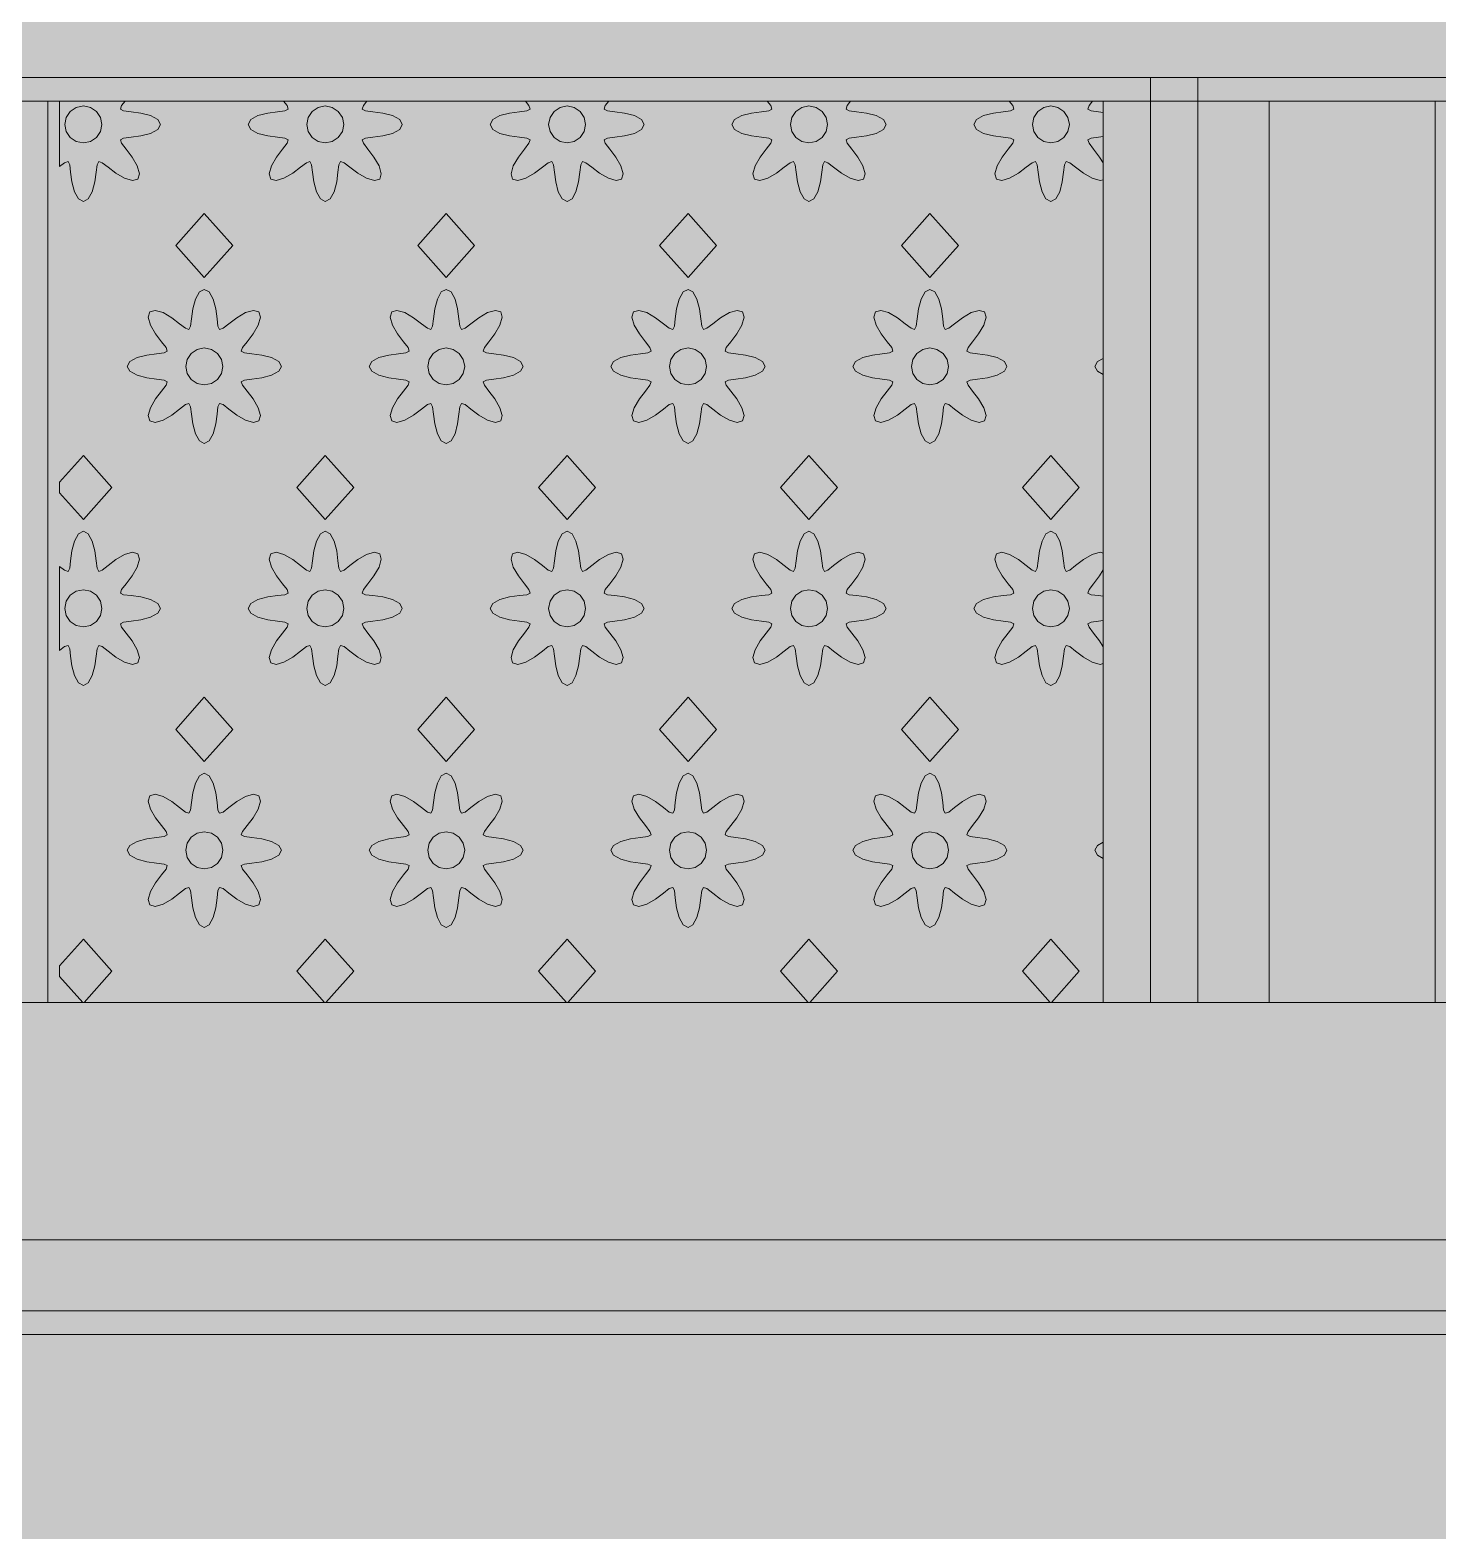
# Model space of a CAD drawing. Header units: millimetres. Extents: x -2000 to 16000, y -1200 to 12411.
# Drawn here: x 12088 to 12994, y 3492 to 4458 of the extents above; entities that cross this region are included whole.
import ezdxf

# ---------------------------------------------------------------- set-up
doc = ezdxf.new("R2010")
doc.units = ezdxf.units.MM
for name, color, linetype, lineweight, true_color in [('00_WHITE_BACKGROUND', 7, 'Continuous', 18, 0xffffff), ('02_CORNICES', 7, 'Continuous', 18, 0x000000), ('03_FRAMES_DOORS', 7, 'Continuous', 18, 0x000000), ('06_ORNAMENT', 7, 'Continuous', 18, 0x000000), ('07_RAILINGS', 7, 'Continuous', 18, 0x000000)]:
    doc.layers.add(name, color=color, linetype=linetype, lineweight=lineweight, true_color=true_color)

msp = doc.modelspace()

# ---------------------------------------------------------------- linework, layer by layer
at = {"layer": '00_WHITE_BACKGROUND', "lineweight": 18, "true_color": 0xffffff}
msp.add_solid([(-2000, -1200), (16000, -1200), (-2000, 12410.687), (16000, 12410.687)], dxfattribs=at)
at = {"layer": '02_CORNICES', "color": 7, "lineweight": 18, "true_color": 0x000000}
for points in [[(13404.5802, 3679.3893), (13068.7023, 3679.3893), (11053.4351, 3679.3893), (10717.5573, 3679.3893)], [(10519.084, 3618.3206), (13938.9313, 3618.3206), (13938.9313, 3633.5878)]]:
    msp.add_lwpolyline(points, dxfattribs=at)
at = {"layer": '03_FRAMES_DOORS', "color": 7, "lineweight": 18, "true_color": 0x000000}
for points in [[(12099.2366, 4412.2137), (12076.3359, 4412.2137), (12076.3359, 3832.0611), (12099.2366, 3832.0611)], [(12616.1374, 4412.2137), (12562.4885, 4412.2137), (12460.4122, 4412.2137), (12406.7634, 4412.2137), (12304.687, 4412.2137), (12251.0382, 4412.2137), (12148.9618, 4412.2137), (12106.8702, 4412.2137), (12099.2366, 4412.2137)], [(12099.2366, 3832.0611), (12099.2366, 4412.2137)], [(12778.626, 3935.1908), (12778.626, 4050.2137), (12778.626, 4060.9771), (12778.626, 4077.9389), (12778.626, 4093.5725), (12778.626, 4110.5344), (12778.626, 4121.2824), (12778.626, 4236.3206), (12778.626, 4246.6412), (12778.626, 4361.6641), (12778.626, 4372.4275), (12778.626, 4389.3893), (12778.626, 4405.0229), (12778.626, 4412.2137)], [(12885.4962, 3832.0611), (12885.4962, 4412.2137)], [(12992.3664, 3832.0611), (12992.3664, 4412.2137)], [(12778.626, 3832.0611), (12778.626, 3924.8702)], [(12099.2366, 3832.0611), (12121.6947, 3832.0611), (12122.5802, 3832.0611), (12277.4198, 3832.0611)], [(12278.3053, 3832.0611), (12433.145, 3832.0611)], [(12434.0305, 3832.0611), (12588.8702, 3832.0611)]]:
    msp.add_lwpolyline(points, dxfattribs=at)
at = {"layer": '06_ORNAMENT', "color": 7, "lineweight": 18, "true_color": 0x000000}
for points in [[(12106.8702, 4412.2137), (12106.8702, 4370.1832), (12110.0153, 4372.626), (12112.2595, 4373.3588), (12113.3282, 4371.2672), (12113.9237, 4366.5344), (12114.7786, 4360.2137), (12116.4427, 4353.9084), (12118.9924, 4349.2824), (12122.1374, 4347.5878), (12125.2824, 4349.2824), (12127.8321, 4353.9084), (12129.4962, 4360.2137), (12130.3511, 4366.5344), (12130.9466, 4371.2672), (12132.0153, 4373.3588), (12134.2595, 4372.626), (12138.0153, 4369.6947), (12143.084, 4365.8473), (12148.7176, 4362.5649), (12153.8015, 4361.0992), (12157.2214, 4362.1221), (12158.2443, 4365.542), (12156.7786, 4370.626), (12153.4962, 4376.2595), (12149.6336, 4381.3282), (12146.7023, 4385.084), (12145.9695, 4387.3282), (12148.0763, 4388.3969), (12152.8092, 4388.9771), (12159.1298, 4389.8473), (12165.4351, 4391.5115), (12170.0611, 4394.0611), (12171.7557, 4397.2061), (12170.0611, 4400.3511), (12165.4351, 4402.9008), (12159.1298, 4404.5649), (12152.8092, 4405.4198), (12148.0763, 4406.0153), (12145.9695, 4407.084), (12146.7023, 4409.3282), (12148.9618, 4412.2137)], [(12251.0382, 4412.2137), (12253.2977, 4409.3282), (12254.0305, 4407.084), (12251.9237, 4406.0153), (12247.1908, 4405.4198), (12240.8702, 4404.5649), (12234.5649, 4402.9008), (12229.9389, 4400.3511), (12228.2443, 4397.2061), (12229.9389, 4394.0611), (12234.5649, 4391.5115), (12240.8702, 4389.8473), (12247.1908, 4388.9771), (12251.9237, 4388.3969), (12254.0305, 4387.3282), (12253.2977, 4385.084), (12250.3664, 4381.3282), (12246.5038, 4376.2595), (12243.2214, 4370.626), (12241.7557, 4365.542), (12242.7786, 4362.1221), (12246.1985, 4361.0992), (12251.2824, 4362.5649), (12256.916, 4365.8473), (12261.9847, 4369.6947), (12265.7405, 4372.626), (12267.9847, 4373.3588), (12269.0534, 4371.2672), (12269.6489, 4366.5344), (12270.5038, 4360.2137), (12272.1679, 4353.9084), (12274.7176, 4349.2824), (12277.8626, 4347.5878), (12281.0076, 4349.2824), (12283.5573, 4353.9084), (12285.2214, 4360.2137), (12286.0763, 4366.5344), (12286.6718, 4371.2672), (12287.7405, 4373.3588), (12289.9847, 4372.626), (12293.7405, 4369.6947), (12298.8092, 4365.8473), (12304.4427, 4362.5649), (12309.5267, 4361.0992), (12312.9466, 4362.1221), (12313.9695, 4365.542), (12312.5038, 4370.626), (12309.2214, 4376.2595), (12305.3588, 4381.3282), (12302.4275, 4385.084), (12301.6947, 4387.3282), (12303.8015, 4388.3969), (12308.5344, 4388.9771), (12314.855, 4389.8473), (12321.1603, 4391.5115), (12325.7863, 4394.0611), (12327.4809, 4397.2061), (12325.7863, 4400.3511), (12321.1603, 4402.9008), (12314.855, 4404.5649), (12308.5344, 4405.4198), (12303.8015, 4406.0153), (12301.6947, 4407.084), (12302.4275, 4409.3282), (12304.687, 4412.2137)], [(12406.7634, 4412.2137), (12409.0229, 4409.3282), (12409.7557, 4407.084), (12407.6489, 4406.0153), (12402.916, 4405.4198), (12396.5954, 4404.5649), (12390.2901, 4402.9008), (12385.6641, 4400.3511), (12383.9695, 4397.2061), (12385.6641, 4394.0611), (12390.2901, 4391.5115), (12396.5954, 4389.8473), (12402.916, 4388.9771), (12407.6489, 4388.3969), (12409.7557, 4387.3282), (12409.0229, 4385.084), (12406.0916, 4381.3282), (12402.229, 4376.2595), (12398.9466, 4370.626), (12397.4809, 4365.542), (12398.5038, 4362.1221), (12401.9237, 4361.0992), (12407.0076, 4362.5649), (12412.6412, 4365.8473), (12417.7099, 4369.6947), (12421.4656, 4372.626), (12423.7099, 4373.3588), (12424.7786, 4371.2672), (12425.374, 4366.5344), (12426.229, 4360.2137), (12427.8931, 4353.9084), (12430.4427, 4349.2824), (12433.5878, 4347.5878), (12436.7328, 4349.2824), (12439.2824, 4353.9084), (12440.9466, 4360.2137), (12441.8015, 4366.5344), (12442.3969, 4371.2672), (12443.4656, 4373.3588), (12445.7099, 4372.626), (12449.4656, 4369.6947), (12454.5344, 4365.8473), (12460.1679, 4362.5649), (12465.2519, 4361.0992), (12468.6718, 4362.1221), (12469.6947, 4365.542), (12468.229, 4370.626), (12464.9466, 4376.2595), (12461.084, 4381.3282), (12458.1527, 4385.084), (12457.4198, 4387.3282), (12459.5267, 4388.3969), (12464.2595, 4388.9771), (12470.5802, 4389.8473), (12476.8855, 4391.5115), (12481.5115, 4394.0611), (12483.2061, 4397.2061), (12481.5115, 4400.3511), (12476.8855, 4402.9008), (12470.5802, 4404.5649), (12464.2595, 4405.4198), (12459.5267, 4406.0153), (12457.4198, 4407.084), (12458.1527, 4409.3282), (12460.4122, 4412.2137)], [(12562.4885, 4412.2137), (12564.7481, 4409.3282), (12565.4809, 4407.084), (12563.374, 4406.0153), (12558.6412, 4405.4198), (12552.3206, 4404.5649), (12546.0153, 4402.9008), (12541.3893, 4400.3511), (12539.6947, 4397.2061), (12541.3893, 4394.0611), (12546.0153, 4391.5115), (12552.3206, 4389.8473), (12558.6412, 4388.9771), (12563.374, 4388.3969), (12565.4809, 4387.3282), (12564.7481, 4385.084), (12561.8168, 4381.3282), (12557.9542, 4376.2595), (12554.6718, 4370.626), (12553.2061, 4365.542), (12554.229, 4362.1221), (12557.6489, 4361.0992), (12562.7328, 4362.5649), (12568.3664, 4365.8473), (12573.4351, 4369.6947), (12577.1908, 4372.626), (12579.4351, 4373.3588), (12580.5038, 4371.2672), (12581.0992, 4366.5344), (12581.9542, 4360.2137), (12583.6183, 4353.9084), (12586.1679, 4349.2824), (12589.313, 4347.5878), (12592.458, 4349.2824), (12595.0076, 4353.9084), (12596.6718, 4360.2137), (12597.5267, 4366.5344), (12598.1221, 4371.2672), (12599.1908, 4373.3588), (12601.4351, 4372.626), (12605.1908, 4369.6947), (12610.2595, 4365.8473), (12615.8931, 4362.5649), (12620.9771, 4361.0992), (12624.3969, 4362.1221), (12625.4198, 4365.542), (12623.9542, 4370.626), (12620.6718, 4376.2595), (12616.8092, 4381.3282), (12613.8779, 4385.084), (12613.145, 4387.3282), (12615.2519, 4388.3969), (12619.9847, 4388.9771), (12626.3053, 4389.8473), (12632.6107, 4391.5115), (12637.2366, 4394.0611), (12638.9313, 4397.2061), (12637.2366, 4400.3511), (12632.6107, 4402.9008), (12626.3053, 4404.5649), (12619.9847, 4405.4198), (12615.2519, 4406.0153), (12613.145, 4407.084), (12613.8779, 4409.3282), (12616.1374, 4412.2137), (12718.2137, 4412.2137)], [(12718.2137, 4412.2137), (12720.4733, 4409.3282), (12721.2061, 4407.084), (12719.0992, 4406.0153), (12714.3664, 4405.4198), (12708.0458, 4404.5649), (12701.7405, 4402.9008), (12697.1145, 4400.3511), (12695.4198, 4397.2061), (12697.1145, 4394.0611), (12701.7405, 4391.5115), (12708.0458, 4389.8473), (12714.3664, 4388.9771), (12719.0992, 4388.3969), (12721.2061, 4387.3282), (12720.4733, 4385.084), (12717.542, 4381.3282), (12713.6794, 4376.2595), (12710.3969, 4370.626), (12708.9313, 4365.542), (12709.9542, 4362.1221), (12713.374, 4361.0992), (12718.458, 4362.5649), (12724.0916, 4365.8473), (12729.1603, 4369.6947), (12732.916, 4372.626), (12735.1603, 4373.3588), (12736.229, 4371.2672), (12736.8244, 4366.5344), (12737.6794, 4360.2137), (12739.3435, 4353.9084), (12741.8931, 4349.2824), (12745.0382, 4347.5878), (12748.1832, 4349.2824), (12750.7328, 4353.9084), (12752.3969, 4360.2137), (12753.2519, 4366.5344), (12753.8473, 4371.2672), (12754.916, 4373.3588), (12757.1603, 4372.626), (12760.916, 4369.6947), (12765.9847, 4365.8473), (12771.6183, 4362.5649), (12776.7023, 4361.0992), (12778.626, 4361.6641)], [(12771.8626, 4412.2137), (12718.2137, 4412.2137)], [(12778.626, 4405.0229), (12775.7099, 4405.4198), (12770.9771, 4406.0153), (12768.8702, 4407.084), (12769.6031, 4409.3282), (12771.8626, 4412.2137)], [(12992.3664, 3832.0611), (13007.6336, 3832.0611), (13007.6336, 4412.2137), (12992.3664, 4412.2137), (12885.4962, 4412.2137), (12839.6947, 4412.2137), (12809.1603, 4412.2137), (12778.626, 4412.2137), (12771.8626, 4412.2137)], [(12778.626, 4372.4275), (12776.3969, 4376.2595), (12772.5344, 4381.3282), (12769.6031, 4385.084), (12768.8702, 4387.3282), (12770.9771, 4388.3969), (12775.7099, 4388.9771), (12778.626, 4389.3893)], [(12778.626, 4246.6412), (12774.9771, 4244.626), (12773.2824, 4241.4809), (12774.9771, 4238.3359), (12778.626, 4236.3206)], [(12778.626, 4121.2824), (12776.7023, 4121.8626), (12771.6183, 4120.3969), (12765.9847, 4117.1145), (12760.916, 4113.2519), (12757.1603, 4110.3206), (12754.916, 4109.5878), (12753.8473, 4111.6947), (12753.2519, 4116.4275), (12752.3969, 4122.7328), (12750.7328, 4129.0382), (12748.1832, 4133.6794), (12745.0382, 4135.374), (12741.8931, 4133.6794), (12739.3435, 4129.0382), (12737.6794, 4122.7328), (12736.8244, 4116.4275), (12736.229, 4111.6947), (12735.1603, 4109.5878), (12732.916, 4110.3206), (12729.1603, 4113.2519), (12724.0916, 4117.1145), (12718.458, 4120.3969), (12713.374, 4121.8626), (12709.9542, 4120.8397), (12708.9313, 4117.4198), (12710.3969, 4112.3359), (12713.6794, 4106.7023), (12717.542, 4101.6336), (12720.4733, 4097.8779), (12721.2061, 4095.6336), (12719.0992, 4094.5649), (12714.3664, 4093.9695), (12708.0458, 4093.1145), (12701.7405, 4091.4504), (12697.1145, 4088.9008), (12695.4198, 4085.7557), (12697.1145, 4082.6107), (12701.7405, 4080.0611), (12708.0458, 4078.3969), (12714.3664, 4077.5267), (12719.0992, 4076.9466), (12721.2061, 4075.8779), (12720.4733, 4073.6336), (12717.542, 4069.8779), (12713.6794, 4064.8092), (12710.3969, 4059.1756), (12708.9313, 4054.0916), (12709.9542, 4050.6718), (12713.374, 4049.6489), (12718.458, 4051.1145), (12724.0916, 4054.3969), (12729.1603, 4058.2595), (12732.916, 4061.1756), (12735.1603, 4061.9084), (12736.229, 4059.8168), (12736.8244, 4055.084), (12737.6794, 4048.7634), (12739.3435, 4042.458), (12741.8931, 4037.8321), (12745.0382, 4036.1374), (12748.1832, 4037.8321), (12750.7328, 4042.458), (12752.3969, 4048.7634), (12753.2519, 4055.084), (12753.8473, 4059.8168), (12754.916, 4061.9084), (12757.1603, 4061.1756), (12760.916, 4058.2595), (12765.9847, 4054.3969), (12771.6183, 4051.1145), (12776.7023, 4049.6489), (12778.626, 4050.2137)], [(12778.626, 4093.5725), (12775.7099, 4093.9695), (12770.9771, 4094.5649), (12768.8702, 4095.6336), (12769.6031, 4097.8779), (12772.5344, 4101.6336), (12776.3969, 4106.7023), (12778.626, 4110.5344)], [(12778.626, 4060.9771), (12776.3969, 4064.8092), (12772.5344, 4069.8779), (12769.6031, 4073.6336), (12768.8702, 4075.8779), (12770.9771, 4076.9466), (12775.7099, 4077.5267), (12778.626, 4077.9389)], [(12122.5802, 3832.0611), (12140.458, 3852.1679), (12122.1374, 3872.7786), (12106.8702, 3855.6031), (12106.8702, 3848.7328), (12121.6947, 3832.0611)]]:
    msp.add_lwpolyline(points, dxfattribs=at)
for points in [[(12110.229, 4397.2061), (12111.1298, 4392.6412), (12113.7099, 4388.7786), (12117.5878, 4386.1985), (12122.1374, 4385.2977), (12126.687, 4386.1985), (12130.5649, 4388.7786), (12133.145, 4392.6412), (12134.0458, 4397.2061), (12133.145, 4401.7557), (12130.5649, 4405.6183), (12126.687, 4408.1985), (12122.1374, 4409.1145), (12117.5878, 4408.1985), (12113.7099, 4405.6183), (12111.1298, 4401.7557)], [(12265.9542, 4397.2061), (12266.855, 4392.6412), (12269.4351, 4388.7786), (12273.313, 4386.1985), (12277.8626, 4385.2977), (12282.4122, 4386.1985), (12286.2901, 4388.7786), (12288.8702, 4392.6412), (12289.771, 4397.2061), (12288.8702, 4401.7557), (12286.2901, 4405.6183), (12282.4122, 4408.1985), (12277.8626, 4409.1145), (12273.313, 4408.1985), (12269.4351, 4405.6183), (12266.855, 4401.7557)], [(12421.6794, 4397.2061), (12422.5802, 4392.6412), (12425.1603, 4388.7786), (12429.0382, 4386.1985), (12433.5878, 4385.2977), (12438.1374, 4386.1985), (12442.0153, 4388.7786), (12444.5954, 4392.6412), (12445.4962, 4397.2061), (12444.5954, 4401.7557), (12442.0153, 4405.6183), (12438.1374, 4408.1985), (12433.5878, 4409.1145), (12429.0382, 4408.1985), (12425.1603, 4405.6183), (12422.5802, 4401.7557)], [(12577.4046, 4397.2061), (12578.3053, 4392.6412), (12580.8855, 4388.7786), (12584.7634, 4386.1985), (12589.313, 4385.2977), (12593.8626, 4386.1985), (12597.7405, 4388.7786), (12600.3206, 4392.6412), (12601.2214, 4397.2061), (12600.3206, 4401.7557), (12597.7405, 4405.6183), (12593.8626, 4408.1985), (12589.313, 4409.1145), (12584.7634, 4408.1985), (12580.8855, 4405.6183), (12578.3053, 4401.7557)], [(12733.1298, 4397.2061), (12734.0305, 4392.6412), (12736.6107, 4388.7786), (12740.4885, 4386.1985), (12745.0382, 4385.2977), (12749.5878, 4386.1985), (12753.4656, 4388.7786), (12756.0458, 4392.6412), (12756.9466, 4397.2061), (12756.0458, 4401.7557), (12753.4656, 4405.6183), (12749.5878, 4408.1985), (12745.0382, 4409.1145), (12740.4885, 4408.1985), (12736.6107, 4405.6183), (12734.0305, 4401.7557)], [(12181.6794, 4319.3435), (12200, 4298.7328), (12218.3206, 4319.3435), (12200, 4339.9542)], [(12337.4046, 4319.3435), (12355.7252, 4298.7328), (12374.0458, 4319.3435), (12355.7252, 4339.9542)], [(12493.1298, 4319.3435), (12511.4504, 4298.7328), (12529.771, 4319.3435), (12511.4504, 4339.9542)], [(12648.855, 4319.3435), (12667.1756, 4298.7328), (12685.4962, 4319.3435), (12667.1756, 4339.9542)], [(12150.3817, 4241.4809), (12152.0763, 4238.3359), (12156.7023, 4235.7863), (12163.0076, 4234.1221), (12169.3282, 4233.2519), (12174.0611, 4232.6718), (12176.1679, 4231.6031), (12175.4351, 4229.3588), (12172.5038, 4225.6031), (12168.6412, 4220.5344), (12165.3588, 4214.9008), (12163.8931, 4209.8168), (12164.916, 4206.3969), (12168.3359, 4205.374), (12173.4198, 4206.8397), (12179.0534, 4210.1221), (12184.1221, 4213.9695), (12187.8779, 4216.9008), (12190.1221, 4217.6336), (12191.1908, 4215.542), (12191.7863, 4210.8092), (12192.6412, 4204.4885), (12194.3053, 4198.1832), (12196.855, 4193.5573), (12200, 4191.8626), (12203.145, 4193.5573), (12205.6947, 4198.1832), (12207.3588, 4204.4885), (12208.2137, 4210.8092), (12208.8092, 4215.542), (12209.8779, 4217.6336), (12212.1221, 4216.9008), (12215.8779, 4213.9695), (12220.9466, 4210.1221), (12226.5802, 4206.8397), (12231.6641, 4205.374), (12235.084, 4206.3969), (12236.1069, 4209.8168), (12234.6412, 4214.9008), (12231.3588, 4220.5344), (12227.4962, 4225.6031), (12224.5649, 4229.3588), (12223.8321, 4231.6031), (12225.9389, 4232.6718), (12230.6718, 4233.2519), (12236.9924, 4234.1221), (12243.2977, 4235.7863), (12247.9237, 4238.3359), (12249.6183, 4241.4809), (12247.9237, 4244.626), (12243.2977, 4247.1756), (12236.9924, 4248.8397), (12230.6718, 4249.6947), (12225.9389, 4250.2901), (12223.8321, 4251.3588), (12224.5649, 4253.6031), (12227.4962, 4257.3588), (12231.3588, 4262.4275), (12234.6412, 4268.0611), (12236.1069, 4273.145), (12235.084, 4276.5649), (12231.6641, 4277.5878), (12226.5802, 4276.1221), (12220.9466, 4272.8397), (12215.8779, 4268.9771), (12212.1221, 4266.0458), (12209.8779, 4265.313), (12208.8092, 4267.4198), (12208.2137, 4272.1527), (12207.3588, 4278.458), (12205.6947, 4284.7634), (12203.145, 4289.4046), (12200, 4291.0992), (12196.855, 4289.4046), (12194.3053, 4284.7634), (12192.6412, 4278.458), (12191.7863, 4272.1527), (12191.1908, 4267.4198), (12190.1221, 4265.313), (12187.8779, 4266.0458), (12184.1221, 4268.9771), (12179.0534, 4272.8397), (12173.4198, 4276.1221), (12168.3359, 4277.5878), (12164.916, 4276.5649), (12163.8931, 4273.145), (12165.3588, 4268.0611), (12168.6412, 4262.4275), (12172.5038, 4257.3588), (12175.4351, 4253.6031), (12176.1679, 4251.3588), (12174.0611, 4250.2901), (12169.3282, 4249.6947), (12163.0076, 4248.8397), (12156.7023, 4247.1756), (12152.0763, 4244.626)], [(12306.1069, 4241.4809), (12307.8015, 4238.3359), (12312.4275, 4235.7863), (12318.7328, 4234.1221), (12325.0534, 4233.2519), (12329.7863, 4232.6718), (12331.8931, 4231.6031), (12331.1603, 4229.3588), (12328.229, 4225.6031), (12324.3664, 4220.5344), (12321.084, 4214.9008), (12319.6183, 4209.8168), (12320.6412, 4206.3969), (12324.0611, 4205.374), (12329.145, 4206.8397), (12334.7786, 4210.1221), (12339.8473, 4213.9695), (12343.6031, 4216.9008), (12345.8473, 4217.6336), (12346.916, 4215.542), (12347.5115, 4210.8092), (12348.3664, 4204.4885), (12350.0305, 4198.1832), (12352.5802, 4193.5573), (12355.7252, 4191.8626), (12358.8702, 4193.5573), (12361.4198, 4198.1832), (12363.084, 4204.4885), (12363.9389, 4210.8092), (12364.5344, 4215.542), (12365.6031, 4217.6336), (12367.8473, 4216.9008), (12371.6031, 4213.9695), (12376.6718, 4210.1221), (12382.3053, 4206.8397), (12387.3893, 4205.374), (12390.8092, 4206.3969), (12391.8321, 4209.8168), (12390.3664, 4214.9008), (12387.084, 4220.5344), (12383.2214, 4225.6031), (12380.2901, 4229.3588), (12379.5573, 4231.6031), (12381.6641, 4232.6718), (12386.3969, 4233.2519), (12392.7176, 4234.1221), (12399.0229, 4235.7863), (12403.6489, 4238.3359), (12405.3435, 4241.4809), (12403.6489, 4244.626), (12399.0229, 4247.1756), (12392.7176, 4248.8397), (12386.3969, 4249.6947), (12381.6641, 4250.2901), (12379.5573, 4251.3588), (12380.2901, 4253.6031), (12383.2214, 4257.3588), (12387.084, 4262.4275), (12390.3664, 4268.0611), (12391.8321, 4273.145), (12390.8092, 4276.5649), (12387.3893, 4277.5878), (12382.3053, 4276.1221), (12376.6718, 4272.8397), (12371.6031, 4268.9771), (12367.8473, 4266.0458), (12365.6031, 4265.313), (12364.5344, 4267.4198), (12363.9389, 4272.1527), (12363.084, 4278.458), (12361.4198, 4284.7634), (12358.8702, 4289.4046), (12355.7252, 4291.0992), (12352.5802, 4289.4046), (12350.0305, 4284.7634), (12348.3664, 4278.458), (12347.5115, 4272.1527), (12346.916, 4267.4198), (12345.8473, 4265.313), (12343.6031, 4266.0458), (12339.8473, 4268.9771), (12334.7786, 4272.8397), (12329.145, 4276.1221), (12324.0611, 4277.5878), (12320.6412, 4276.5649), (12319.6183, 4273.145), (12321.084, 4268.0611), (12324.3664, 4262.4275), (12328.229, 4257.3588), (12331.1603, 4253.6031), (12331.8931, 4251.3588), (12329.7863, 4250.2901), (12325.0534, 4249.6947), (12318.7328, 4248.8397), (12312.4275, 4247.1756), (12307.8015, 4244.626)], [(12461.8321, 4241.4809), (12463.5267, 4238.3359), (12468.1527, 4235.7863), (12474.458, 4234.1221), (12480.7786, 4233.2519), (12485.5115, 4232.6718), (12487.6183, 4231.6031), (12486.8855, 4229.3588), (12483.9542, 4225.6031), (12480.0916, 4220.5344), (12476.8092, 4214.9008), (12475.3435, 4209.8168), (12476.3664, 4206.3969), (12479.7863, 4205.374), (12484.8702, 4206.8397), (12490.5038, 4210.1221), (12495.5725, 4213.9695), (12499.3282, 4216.9008), (12501.5725, 4217.6336), (12502.6412, 4215.542), (12503.2366, 4210.8092), (12504.0916, 4204.4885), (12505.7557, 4198.1832), (12508.3053, 4193.5573), (12511.4504, 4191.8626), (12514.5954, 4193.5573), (12517.145, 4198.1832), (12518.8092, 4204.4885), (12519.6641, 4210.8092), (12520.2595, 4215.542), (12521.3282, 4217.6336), (12523.5725, 4216.9008), (12527.3282, 4213.9695), (12532.3969, 4210.1221), (12538.0305, 4206.8397), (12543.1145, 4205.374), (12546.5344, 4206.3969), (12547.5573, 4209.8168), (12546.0916, 4214.9008), (12542.8092, 4220.5344), (12538.9466, 4225.6031), (12536.0153, 4229.3588), (12535.2824, 4231.6031), (12537.3893, 4232.6718), (12542.1221, 4233.2519), (12548.4427, 4234.1221), (12554.7481, 4235.7863), (12559.374, 4238.3359), (12561.0687, 4241.4809), (12559.374, 4244.626), (12554.7481, 4247.1756), (12548.4427, 4248.8397), (12542.1221, 4249.6947), (12537.3893, 4250.2901), (12535.2824, 4251.3588), (12536.0153, 4253.6031), (12538.9466, 4257.3588), (12542.8092, 4262.4275), (12546.0916, 4268.0611), (12547.5573, 4273.145), (12546.5344, 4276.5649), (12543.1145, 4277.5878), (12538.0305, 4276.1221), (12532.3969, 4272.8397), (12527.3282, 4268.9771), (12523.5725, 4266.0458), (12521.3282, 4265.313), (12520.2595, 4267.4198), (12519.6641, 4272.1527), (12518.8092, 4278.458), (12517.145, 4284.7634), (12514.5954, 4289.4046), (12511.4504, 4291.0992), (12508.3053, 4289.4046), (12505.7557, 4284.7634), (12504.0916, 4278.458), (12503.2366, 4272.1527), (12502.6412, 4267.4198), (12501.5725, 4265.313), (12499.3282, 4266.0458), (12495.5725, 4268.9771), (12490.5038, 4272.8397), (12484.8702, 4276.1221), (12479.7863, 4277.5878), (12476.3664, 4276.5649), (12475.3435, 4273.145), (12476.8092, 4268.0611), (12480.0916, 4262.4275), (12483.9542, 4257.3588), (12486.8855, 4253.6031), (12487.6183, 4251.3588), (12485.5115, 4250.2901), (12480.7786, 4249.6947), (12474.458, 4248.8397), (12468.1527, 4247.1756), (12463.5267, 4244.626)], [(12617.5573, 4241.4809), (12619.2519, 4238.3359), (12623.8779, 4235.7863), (12630.1832, 4234.1221), (12636.5038, 4233.2519), (12641.2366, 4232.6718), (12643.3435, 4231.6031), (12642.6107, 4229.3588), (12639.6794, 4225.6031), (12635.8168, 4220.5344), (12632.5344, 4214.9008), (12631.0687, 4209.8168), (12632.0916, 4206.3969), (12635.5115, 4205.374), (12640.5954, 4206.8397), (12646.229, 4210.1221), (12651.2977, 4213.9695), (12655.0534, 4216.9008), (12657.2977, 4217.6336), (12658.3664, 4215.542), (12658.9618, 4210.8092), (12659.8168, 4204.4885), (12661.4809, 4198.1832), (12664.0305, 4193.5573), (12667.1756, 4191.8626), (12670.3206, 4193.5573), (12672.8702, 4198.1832), (12674.5344, 4204.4885), (12675.3893, 4210.8092), (12675.9847, 4215.542), (12677.0534, 4217.6336), (12679.2977, 4216.9008), (12683.0534, 4213.9695), (12688.1221, 4210.1221), (12693.7557, 4206.8397), (12698.8397, 4205.374), (12702.2595, 4206.3969), (12703.2824, 4209.8168), (12701.8168, 4214.9008), (12698.5344, 4220.5344), (12694.6718, 4225.6031), (12691.7405, 4229.3588), (12691.0076, 4231.6031), (12693.1145, 4232.6718), (12697.8473, 4233.2519), (12704.1679, 4234.1221), (12710.4733, 4235.7863), (12715.0992, 4238.3359), (12716.7939, 4241.4809), (12715.0992, 4244.626), (12710.4733, 4247.1756), (12704.1679, 4248.8397), (12697.8473, 4249.6947), (12693.1145, 4250.2901), (12691.0076, 4251.3588), (12691.7405, 4253.6031), (12694.6718, 4257.3588), (12698.5344, 4262.4275), (12701.8168, 4268.0611), (12703.2824, 4273.145), (12702.2595, 4276.5649), (12698.8397, 4277.5878), (12693.7557, 4276.1221), (12688.1221, 4272.8397), (12683.0534, 4268.9771), (12679.2977, 4266.0458), (12677.0534, 4265.313), (12675.9847, 4267.4198), (12675.3893, 4272.1527), (12674.5344, 4278.458), (12672.8702, 4284.7634), (12670.3206, 4289.4046), (12667.1756, 4291.0992), (12664.0305, 4289.4046), (12661.4809, 4284.7634), (12659.8168, 4278.458), (12658.9618, 4272.1527), (12658.3664, 4267.4198), (12657.2977, 4265.313), (12655.0534, 4266.0458), (12651.2977, 4268.9771), (12646.229, 4272.8397), (12640.5954, 4276.1221), (12635.5115, 4277.5878), (12632.0916, 4276.5649), (12631.0687, 4273.145), (12632.5344, 4268.0611), (12635.8168, 4262.4275), (12639.6794, 4257.3588), (12642.6107, 4253.6031), (12643.3435, 4251.3588), (12641.2366, 4250.2901), (12636.5038, 4249.6947), (12630.1832, 4248.8397), (12623.8779, 4247.1756), (12619.2519, 4244.626)], [(12188.0916, 4241.4809), (12188.9924, 4236.916), (12191.5725, 4233.0534), (12195.4504, 4230.4733), (12200, 4229.5725), (12204.5496, 4230.4733), (12208.4275, 4233.0534), (12211.0076, 4236.916), (12211.9084, 4241.4809), (12211.0076, 4246.0305), (12208.4275, 4249.8931), (12204.5496, 4252.4733), (12200, 4253.3893), (12195.4504, 4252.4733), (12191.5725, 4249.8931), (12188.9924, 4246.0305)], [(12343.8168, 4241.4809), (12344.7176, 4236.916), (12347.2977, 4233.0534), (12351.1756, 4230.4733), (12355.7252, 4229.5725), (12360.2748, 4230.4733), (12364.1527, 4233.0534), (12366.7328, 4236.916), (12367.6336, 4241.4809), (12366.7328, 4246.0305), (12364.1527, 4249.8931), (12360.2748, 4252.4733), (12355.7252, 4253.3893), (12351.1756, 4252.4733), (12347.2977, 4249.8931), (12344.7176, 4246.0305)], [(12499.542, 4241.4809), (12500.4427, 4236.916), (12503.0229, 4233.0534), (12506.9008, 4230.4733), (12511.4504, 4229.5725), (12516, 4230.4733), (12519.8779, 4233.0534), (12522.458, 4236.916), (12523.3588, 4241.4809), (12522.458, 4246.0305), (12519.8779, 4249.8931), (12516, 4252.4733), (12511.4504, 4253.3893), (12506.9008, 4252.4733), (12503.0229, 4249.8931), (12500.4427, 4246.0305)], [(12655.2672, 4241.4809), (12656.1679, 4236.916), (12658.7481, 4233.0534), (12662.626, 4230.4733), (12667.1756, 4229.5725), (12671.7252, 4230.4733), (12675.6031, 4233.0534), (12678.1832, 4236.916), (12679.084, 4241.4809), (12678.1832, 4246.0305), (12675.6031, 4249.8931), (12671.7252, 4252.4733), (12667.1756, 4253.3893), (12662.626, 4252.4733), (12658.7481, 4249.8931), (12656.1679, 4246.0305)], [(12106.8702, 4167.0534), (12106.8702, 4160.1832), (12122.1374, 4143.0076), (12140.458, 4163.6183), (12122.1374, 4184.229)], [(12259.542, 4163.6183), (12277.8626, 4143.0076), (12296.1832, 4163.6183), (12277.8626, 4184.229)], [(12415.2672, 4163.6183), (12433.5878, 4143.0076), (12451.9084, 4163.6183), (12433.5878, 4184.229)], [(12570.9924, 4163.6183), (12589.313, 4143.0076), (12607.6336, 4163.6183), (12589.313, 4184.229)], [(12726.7176, 4163.6183), (12745.0382, 4143.0076), (12763.3588, 4163.6183), (12745.0382, 4184.229)], [(12106.8702, 4112.7786), (12106.8702, 4058.7328), (12110.0153, 4061.1756), (12112.2595, 4061.9084), (12113.3282, 4059.8168), (12113.9237, 4055.084), (12114.7786, 4048.7634), (12116.4427, 4042.458), (12118.9924, 4037.8321), (12122.1374, 4036.1374), (12125.2824, 4037.8321), (12127.8321, 4042.458), (12129.4962, 4048.7634), (12130.3511, 4055.084), (12130.9466, 4059.8168), (12132.0153, 4061.9084), (12134.2595, 4061.1756), (12138.0153, 4058.2595), (12143.084, 4054.3969), (12148.7176, 4051.1145), (12153.8015, 4049.6489), (12157.2214, 4050.6718), (12158.2443, 4054.0916), (12156.7786, 4059.1756), (12153.4962, 4064.8092), (12149.6336, 4069.8779), (12146.7023, 4073.6336), (12145.9695, 4075.8779), (12148.0763, 4076.9466), (12152.8092, 4077.5267), (12159.1298, 4078.3969), (12165.4351, 4080.0611), (12170.0611, 4082.6107), (12171.7557, 4085.7557), (12170.0611, 4088.9008), (12165.4351, 4091.4504), (12159.1298, 4093.1145), (12152.8092, 4093.9695), (12148.0763, 4094.5649), (12145.9695, 4095.6336), (12146.7023, 4097.8779), (12149.6336, 4101.6336), (12153.4962, 4106.7023), (12156.7786, 4112.3359), (12158.2443, 4117.4198), (12157.2214, 4120.8397), (12153.8015, 4121.8626), (12148.7176, 4120.3969), (12143.084, 4117.1145), (12138.0153, 4113.2519), (12134.2595, 4110.3206), (12132.0153, 4109.5878), (12130.9466, 4111.6947), (12130.3511, 4116.4275), (12129.4962, 4122.7328), (12127.8321, 4129.0382), (12125.2824, 4133.6794), (12122.1374, 4135.374), (12118.9924, 4133.6794), (12116.4427, 4129.0382), (12114.7786, 4122.7328), (12113.9237, 4116.4275), (12113.3282, 4111.6947), (12112.2595, 4109.5878), (12110.0153, 4110.3206)], [(12228.2443, 4085.7557), (12229.9389, 4082.6107), (12234.5649, 4080.0611), (12240.8702, 4078.3969), (12247.1908, 4077.5267), (12251.9237, 4076.9466), (12254.0305, 4075.8779), (12253.2977, 4073.6336), (12250.3664, 4069.8779), (12246.5038, 4064.8092), (12243.2214, 4059.1756), (12241.7557, 4054.0916), (12242.7786, 4050.6718), (12246.1985, 4049.6489), (12251.2824, 4051.1145), (12256.916, 4054.3969), (12261.9847, 4058.2595), (12265.7405, 4061.1756), (12267.9847, 4061.9084), (12269.0534, 4059.8168), (12269.6489, 4055.084), (12270.5038, 4048.7634), (12272.1679, 4042.458), (12274.7176, 4037.8321), (12277.8626, 4036.1374), (12281.0076, 4037.8321), (12283.5573, 4042.458), (12285.2214, 4048.7634), (12286.0763, 4055.084), (12286.6718, 4059.8168), (12287.7405, 4061.9084), (12289.9847, 4061.1756), (12293.7405, 4058.2595), (12298.8092, 4054.3969), (12304.4427, 4051.1145), (12309.5267, 4049.6489), (12312.9466, 4050.6718), (12313.9695, 4054.0916), (12312.5038, 4059.1756), (12309.2214, 4064.8092), (12305.3588, 4069.8779), (12302.4275, 4073.6336), (12301.6947, 4075.8779), (12303.8015, 4076.9466), (12308.5344, 4077.5267), (12314.855, 4078.3969), (12321.1603, 4080.0611), (12325.7863, 4082.6107), (12327.4809, 4085.7557), (12325.7863, 4088.9008), (12321.1603, 4091.4504), (12314.855, 4093.1145), (12308.5344, 4093.9695), (12303.8015, 4094.5649), (12301.6947, 4095.6336), (12302.4275, 4097.8779), (12305.3588, 4101.6336), (12309.2214, 4106.7023), (12312.5038, 4112.3359), (12313.9695, 4117.4198), (12312.9466, 4120.8397), (12309.5267, 4121.8626), (12304.4427, 4120.3969), (12298.8092, 4117.1145), (12293.7405, 4113.2519), (12289.9847, 4110.3206), (12287.7405, 4109.5878), (12286.6718, 4111.6947), (12286.0763, 4116.4275), (12285.2214, 4122.7328), (12283.5573, 4129.0382), (12281.0076, 4133.6794), (12277.8626, 4135.374), (12274.7176, 4133.6794), (12272.1679, 4129.0382), (12270.5038, 4122.7328), (12269.6489, 4116.4275), (12269.0534, 4111.6947), (12267.9847, 4109.5878), (12265.7405, 4110.3206), (12261.9847, 4113.2519), (12256.916, 4117.1145), (12251.2824, 4120.3969), (12246.1985, 4121.8626), (12242.7786, 4120.8397), (12241.7557, 4117.4198), (12243.2214, 4112.3359), (12246.5038, 4106.7023), (12250.3664, 4101.6336), (12253.2977, 4097.8779), (12254.0305, 4095.6336), (12251.9237, 4094.5649), (12247.1908, 4093.9695), (12240.8702, 4093.1145), (12234.5649, 4091.4504), (12229.9389, 4088.9008)], [(12383.9695, 4085.7557), (12385.6641, 4082.6107), (12390.2901, 4080.0611), (12396.5954, 4078.3969), (12402.916, 4077.5267), (12407.6489, 4076.9466), (12409.7557, 4075.8779), (12409.0229, 4073.6336), (12406.0916, 4069.8779), (12402.229, 4064.8092), (12398.9466, 4059.1756), (12397.4809, 4054.0916), (12398.5038, 4050.6718), (12401.9237, 4049.6489), (12407.0076, 4051.1145), (12412.6412, 4054.3969), (12417.7099, 4058.2595), (12421.4656, 4061.1756), (12423.7099, 4061.9084), (12424.7786, 4059.8168), (12425.374, 4055.084), (12426.229, 4048.7634), (12427.8931, 4042.458), (12430.4427, 4037.8321), (12433.5878, 4036.1374), (12436.7328, 4037.8321), (12439.2824, 4042.458), (12440.9466, 4048.7634), (12441.8015, 4055.084), (12442.3969, 4059.8168), (12443.4656, 4061.9084), (12445.7099, 4061.1756), (12449.4656, 4058.2595), (12454.5344, 4054.3969), (12460.1679, 4051.1145), (12465.2519, 4049.6489), (12468.6718, 4050.6718), (12469.6947, 4054.0916), (12468.229, 4059.1756), (12464.9466, 4064.8092), (12461.084, 4069.8779), (12458.1527, 4073.6336), (12457.4198, 4075.8779), (12459.5267, 4076.9466), (12464.2595, 4077.5267), (12470.5802, 4078.3969), (12476.8855, 4080.0611), (12481.5115, 4082.6107), (12483.2061, 4085.7557), (12481.5115, 4088.9008), (12476.8855, 4091.4504), (12470.5802, 4093.1145), (12464.2595, 4093.9695), (12459.5267, 4094.5649), (12457.4198, 4095.6336), (12458.1527, 4097.8779), (12461.084, 4101.6336), (12464.9466, 4106.7023), (12468.229, 4112.3359), (12469.6947, 4117.4198), (12468.6718, 4120.8397), (12465.2519, 4121.8626), (12460.1679, 4120.3969), (12454.5344, 4117.1145), (12449.4656, 4113.2519), (12445.7099, 4110.3206), (12443.4656, 4109.5878), (12442.3969, 4111.6947), (12441.8015, 4116.4275), (12440.9466, 4122.7328), (12439.2824, 4129.0382), (12436.7328, 4133.6794), (12433.5878, 4135.374), (12430.4427, 4133.6794), (12427.8931, 4129.0382), (12426.229, 4122.7328), (12425.374, 4116.4275), (12424.7786, 4111.6947), (12423.7099, 4109.5878), (12421.4656, 4110.3206), (12417.7099, 4113.2519), (12412.6412, 4117.1145), (12407.0076, 4120.3969), (12401.9237, 4121.8626), (12398.5038, 4120.8397), (12397.4809, 4117.4198), (12398.9466, 4112.3359), (12402.229, 4106.7023), (12406.0916, 4101.6336), (12409.0229, 4097.8779), (12409.7557, 4095.6336), (12407.6489, 4094.5649), (12402.916, 4093.9695), (12396.5954, 4093.1145), (12390.2901, 4091.4504), (12385.6641, 4088.9008)], [(12539.6947, 4085.7557), (12541.3893, 4082.6107), (12546.0153, 4080.0611), (12552.3206, 4078.3969), (12558.6412, 4077.5267), (12563.374, 4076.9466), (12565.4809, 4075.8779), (12564.7481, 4073.6336), (12561.8168, 4069.8779), (12557.9542, 4064.8092), (12554.6718, 4059.1756), (12553.2061, 4054.0916), (12554.229, 4050.6718), (12557.6489, 4049.6489), (12562.7328, 4051.1145), (12568.3664, 4054.3969), (12573.4351, 4058.2595), (12577.1908, 4061.1756), (12579.4351, 4061.9084), (12580.5038, 4059.8168), (12581.0992, 4055.084), (12581.9542, 4048.7634), (12583.6183, 4042.458), (12586.1679, 4037.8321), (12589.313, 4036.1374), (12592.458, 4037.8321), (12595.0076, 4042.458), (12596.6718, 4048.7634), (12597.5267, 4055.084), (12598.1221, 4059.8168), (12599.1908, 4061.9084), (12601.4351, 4061.1756), (12605.1908, 4058.2595), (12610.2595, 4054.3969), (12615.8931, 4051.1145), (12620.9771, 4049.6489), (12624.3969, 4050.6718), (12625.4198, 4054.0916), (12623.9542, 4059.1756), (12620.6718, 4064.8092), (12616.8092, 4069.8779), (12613.8779, 4073.6336), (12613.145, 4075.8779), (12615.2519, 4076.9466), (12619.9847, 4077.5267), (12626.3053, 4078.3969), (12632.6107, 4080.0611), (12637.2366, 4082.6107), (12638.9313, 4085.7557), (12637.2366, 4088.9008), (12632.6107, 4091.4504), (12626.3053, 4093.1145), (12619.9847, 4093.9695), (12615.2519, 4094.5649), (12613.145, 4095.6336), (12613.8779, 4097.8779), (12616.8092, 4101.6336), (12620.6718, 4106.7023), (12623.9542, 4112.3359), (12625.4198, 4117.4198), (12624.3969, 4120.8397), (12620.9771, 4121.8626), (12615.8931, 4120.3969), (12610.2595, 4117.1145), (12605.1908, 4113.2519), (12601.4351, 4110.3206), (12599.1908, 4109.5878), (12598.1221, 4111.6947), (12597.5267, 4116.4275), (12596.6718, 4122.7328), (12595.0076, 4129.0382), (12592.458, 4133.6794), (12589.313, 4135.374), (12586.1679, 4133.6794), (12583.6183, 4129.0382), (12581.9542, 4122.7328), (12581.0992, 4116.4275), (12580.5038, 4111.6947), (12579.4351, 4109.5878), (12577.1908, 4110.3206), (12573.4351, 4113.2519), (12568.3664, 4117.1145), (12562.7328, 4120.3969), (12557.6489, 4121.8626), (12554.229, 4120.8397), (12553.2061, 4117.4198), (12554.6718, 4112.3359), (12557.9542, 4106.7023), (12561.8168, 4101.6336), (12564.7481, 4097.8779), (12565.4809, 4095.6336), (12563.374, 4094.5649), (12558.6412, 4093.9695), (12552.3206, 4093.1145), (12546.0153, 4091.4504), (12541.3893, 4088.9008)], [(12110.229, 4085.7557), (12111.1298, 4081.1908), (12113.7099, 4077.3282), (12117.5878, 4074.7481), (12122.1374, 4073.8473), (12126.687, 4074.7481), (12130.5649, 4077.3282), (12133.145, 4081.1908), (12134.0458, 4085.7557), (12133.145, 4090.3053), (12130.5649, 4094.1679), (12126.687, 4096.7481), (12122.1374, 4097.6641), (12117.5878, 4096.7481), (12113.7099, 4094.1679), (12111.1298, 4090.3053)], [(12265.9542, 4085.7557), (12266.855, 4081.1908), (12269.4351, 4077.3282), (12273.313, 4074.7481), (12277.8626, 4073.8473), (12282.4122, 4074.7481), (12286.2901, 4077.3282), (12288.8702, 4081.1908), (12289.771, 4085.7557), (12288.8702, 4090.3053), (12286.2901, 4094.1679), (12282.4122, 4096.7481), (12277.8626, 4097.6641), (12273.313, 4096.7481), (12269.4351, 4094.1679), (12266.855, 4090.3053)], [(12421.6794, 4085.7557), (12422.5802, 4081.1908), (12425.1603, 4077.3282), (12429.0382, 4074.7481), (12433.5878, 4073.8473), (12438.1374, 4074.7481), (12442.0153, 4077.3282), (12444.5954, 4081.1908), (12445.4962, 4085.7557), (12444.5954, 4090.3053), (12442.0153, 4094.1679), (12438.1374, 4096.7481), (12433.5878, 4097.6641), (12429.0382, 4096.7481), (12425.1603, 4094.1679), (12422.5802, 4090.3053)], [(12577.4046, 4085.7557), (12578.3053, 4081.1908), (12580.8855, 4077.3282), (12584.7634, 4074.7481), (12589.313, 4073.8473), (12593.8626, 4074.7481), (12597.7405, 4077.3282), (12600.3206, 4081.1908), (12601.2214, 4085.7557), (12600.3206, 4090.3053), (12597.7405, 4094.1679), (12593.8626, 4096.7481), (12589.313, 4097.6641), (12584.7634, 4096.7481), (12580.8855, 4094.1679), (12578.3053, 4090.3053)], [(12733.1298, 4085.7557), (12734.0305, 4081.1908), (12736.6107, 4077.3282), (12740.4885, 4074.7481), (12745.0382, 4073.8473), (12749.5878, 4074.7481), (12753.4656, 4077.3282), (12756.0458, 4081.1908), (12756.9466, 4085.7557), (12756.0458, 4090.3053), (12753.4656, 4094.1679), (12749.5878, 4096.7481), (12745.0382, 4097.6641), (12740.4885, 4096.7481), (12736.6107, 4094.1679), (12734.0305, 4090.3053)], [(12181.6794, 4007.8931), (12200, 3987.2824), (12218.3206, 4007.8931), (12200, 4028.5038)], [(12337.4046, 4007.8931), (12355.7252, 3987.2824), (12374.0458, 4007.8931), (12355.7252, 4028.5038)], [(12493.1298, 4007.8931), (12511.4504, 3987.2824), (12529.771, 4007.8931), (12511.4504, 4028.5038)], [(12648.855, 4007.8931), (12667.1756, 3987.2824), (12685.4962, 4007.8931), (12667.1756, 4028.5038)], [(12150.3817, 3930.0305), (12152.0763, 3926.8855), (12156.7023, 3924.3359), (12163.0076, 3922.6718), (12169.3282, 3921.8015), (12174.0611, 3921.2214), (12176.1679, 3920.1527), (12175.4351, 3917.9084), (12172.5038, 3914.1527), (12168.6412, 3909.084), (12165.3588, 3903.4504), (12163.8931, 3898.3664), (12164.916, 3894.9466), (12168.3359, 3893.9237), (12173.4198, 3895.3893), (12179.0534, 3898.6718), (12184.1221, 3902.5191), (12187.8779, 3905.4504), (12190.1221, 3906.1832), (12191.1908, 3904.0916), (12191.7863, 3899.3588), (12192.6412, 3893.0382), (12194.3053, 3886.7328), (12196.855, 3882.1069), (12200, 3880.4122), (12203.145, 3882.1069), (12205.6947, 3886.7328), (12207.3588, 3893.0382), (12208.2137, 3899.3588), (12208.8092, 3904.0916), (12209.8779, 3906.1832), (12212.1221, 3905.4504), (12215.8779, 3902.5191), (12220.9466, 3898.6718), (12226.5802, 3895.3893), (12231.6641, 3893.9237), (12235.084, 3894.9466), (12236.1069, 3898.3664), (12234.6412, 3903.4504), (12231.3588, 3909.084), (12227.4962, 3914.1527), (12224.5649, 3917.9084), (12223.8321, 3920.1527), (12225.9389, 3921.2214), (12230.6718, 3921.8015), (12236.9924, 3922.6718), (12243.2977, 3924.3359), (12247.9237, 3926.8855), (12249.6183, 3930.0305), (12247.9237, 3933.1756), (12243.2977, 3935.7252), (12236.9924, 3937.3893), (12230.6718, 3938.2443), (12225.9389, 3938.8397), (12223.8321, 3939.9084), (12224.5649, 3942.1527), (12227.4962, 3945.9084), (12231.3588, 3950.9771), (12234.6412, 3956.6107), (12236.1069, 3961.6947), (12235.084, 3965.1145), (12231.6641, 3966.1374), (12226.5802, 3964.6718), (12220.9466, 3961.3893), (12215.8779, 3957.5267), (12212.1221, 3954.5954), (12209.8779, 3953.8626), (12208.8092, 3955.9695), (12208.2137, 3960.7023), (12207.3588, 3967.0076), (12205.6947, 3973.313), (12203.145, 3977.9542), (12200, 3979.6489), (12196.855, 3977.9542), (12194.3053, 3973.313), (12192.6412, 3967.0076), (12191.7863, 3960.7023), (12191.1908, 3955.9695), (12190.1221, 3953.8626), (12187.8779, 3954.5954), (12184.1221, 3957.5267), (12179.0534, 3961.3893), (12173.4198, 3964.6718), (12168.3359, 3966.1374), (12164.916, 3965.1145), (12163.8931, 3961.6947), (12165.3588, 3956.6107), (12168.6412, 3950.9771), (12172.5038, 3945.9084), (12175.4351, 3942.1527), (12176.1679, 3939.9084), (12174.0611, 3938.8397), (12169.3282, 3938.2443), (12163.0076, 3937.3893), (12156.7023, 3935.7252), (12152.0763, 3933.1756)], [(12306.1069, 3930.0305), (12307.8015, 3926.8855), (12312.4275, 3924.3359), (12318.7328, 3922.6718), (12325.0534, 3921.8015), (12329.7863, 3921.2214), (12331.8931, 3920.1527), (12331.1603, 3917.9084), (12328.229, 3914.1527), (12324.3664, 3909.084), (12321.084, 3903.4504), (12319.6183, 3898.3664), (12320.6412, 3894.9466), (12324.0611, 3893.9237), (12329.145, 3895.3893), (12334.7786, 3898.6718), (12339.8473, 3902.5191), (12343.6031, 3905.4504), (12345.8473, 3906.1832), (12346.916, 3904.0916), (12347.5115, 3899.3588), (12348.3664, 3893.0382), (12350.0305, 3886.7328), (12352.5802, 3882.1069), (12355.7252, 3880.4122), (12358.8702, 3882.1069), (12361.4198, 3886.7328), (12363.084, 3893.0382), (12363.9389, 3899.3588), (12364.5344, 3904.0916), (12365.6031, 3906.1832), (12367.8473, 3905.4504), (12371.6031, 3902.5191), (12376.6718, 3898.6718), (12382.3053, 3895.3893), (12387.3893, 3893.9237), (12390.8092, 3894.9466), (12391.8321, 3898.3664), (12390.3664, 3903.4504), (12387.084, 3909.084), (12383.2214, 3914.1527), (12380.2901, 3917.9084), (12379.5573, 3920.1527), (12381.6641, 3921.2214), (12386.3969, 3921.8015), (12392.7176, 3922.6718), (12399.0229, 3924.3359), (12403.6489, 3926.8855), (12405.3435, 3930.0305), (12403.6489, 3933.1756), (12399.0229, 3935.7252), (12392.7176, 3937.3893), (12386.3969, 3938.2443), (12381.6641, 3938.8397), (12379.5573, 3939.9084), (12380.2901, 3942.1527), (12383.2214, 3945.9084), (12387.084, 3950.9771), (12390.3664, 3956.6107), (12391.8321, 3961.6947), (12390.8092, 3965.1145), (12387.3893, 3966.1374), (12382.3053, 3964.6718), (12376.6718, 3961.3893), (12371.6031, 3957.5267), (12367.8473, 3954.5954), (12365.6031, 3953.8626), (12364.5344, 3955.9695), (12363.9389, 3960.7023), (12363.084, 3967.0076), (12361.4198, 3973.313), (12358.8702, 3977.9542), (12355.7252, 3979.6489), (12352.5802, 3977.9542), (12350.0305, 3973.313), (12348.3664, 3967.0076), (12347.5115, 3960.7023), (12346.916, 3955.9695), (12345.8473, 3953.8626), (12343.6031, 3954.5954), (12339.8473, 3957.5267), (12334.7786, 3961.3893), (12329.145, 3964.6718), (12324.0611, 3966.1374), (12320.6412, 3965.1145), (12319.6183, 3961.6947), (12321.084, 3956.6107), (12324.3664, 3950.9771), (12328.229, 3945.9084), (12331.1603, 3942.1527), (12331.8931, 3939.9084), (12329.7863, 3938.8397), (12325.0534, 3938.2443), (12318.7328, 3937.3893), (12312.4275, 3935.7252), (12307.8015, 3933.1756)], [(12461.8321, 3930.0305), (12463.5267, 3926.8855), (12468.1527, 3924.3359), (12474.458, 3922.6718), (12480.7786, 3921.8015), (12485.5115, 3921.2214), (12487.6183, 3920.1527), (12486.8855, 3917.9084), (12483.9542, 3914.1527), (12480.0916, 3909.084), (12476.8092, 3903.4504), (12475.3435, 3898.3664), (12476.3664, 3894.9466), (12479.7863, 3893.9237), (12484.8702, 3895.3893), (12490.5038, 3898.6718), (12495.5725, 3902.5191), (12499.3282, 3905.4504), (12501.5725, 3906.1832), (12502.6412, 3904.0916), (12503.2366, 3899.3588), (12504.0916, 3893.0382), (12505.7557, 3886.7328), (12508.3053, 3882.1069), (12511.4504, 3880.4122), (12514.5954, 3882.1069), (12517.145, 3886.7328), (12518.8092, 3893.0382), (12519.6641, 3899.3588), (12520.2595, 3904.0916), (12521.3282, 3906.1832), (12523.5725, 3905.4504), (12527.3282, 3902.5191), (12532.3969, 3898.6718), (12538.0305, 3895.3893), (12543.1145, 3893.9237), (12546.5344, 3894.9466), (12547.5573, 3898.3664), (12546.0916, 3903.4504), (12542.8092, 3909.084), (12538.9466, 3914.1527), (12536.0153, 3917.9084), (12535.2824, 3920.1527), (12537.3893, 3921.2214), (12542.1221, 3921.8015), (12548.4427, 3922.6718), (12554.7481, 3924.3359), (12559.374, 3926.8855), (12561.0687, 3930.0305), (12559.374, 3933.1756), (12554.7481, 3935.7252), (12548.4427, 3937.3893), (12542.1221, 3938.2443), (12537.3893, 3938.8397), (12535.2824, 3939.9084), (12536.0153, 3942.1527), (12538.9466, 3945.9084), (12542.8092, 3950.9771), (12546.0916, 3956.6107), (12547.5573, 3961.6947), (12546.5344, 3965.1145), (12543.1145, 3966.1374), (12538.0305, 3964.6718), (12532.3969, 3961.3893), (12527.3282, 3957.5267), (12523.5725, 3954.5954), (12521.3282, 3953.8626), (12520.2595, 3955.9695), (12519.6641, 3960.7023), (12518.8092, 3967.0076), (12517.145, 3973.313), (12514.5954, 3977.9542), (12511.4504, 3979.6489), (12508.3053, 3977.9542), (12505.7557, 3973.313), (12504.0916, 3967.0076), (12503.2366, 3960.7023), (12502.6412, 3955.9695), (12501.5725, 3953.8626), (12499.3282, 3954.5954), (12495.5725, 3957.5267), (12490.5038, 3961.3893), (12484.8702, 3964.6718), (12479.7863, 3966.1374), (12476.3664, 3965.1145), (12475.3435, 3961.6947), (12476.8092, 3956.6107), (12480.0916, 3950.9771), (12483.9542, 3945.9084), (12486.8855, 3942.1527), (12487.6183, 3939.9084), (12485.5115, 3938.8397), (12480.7786, 3938.2443), (12474.458, 3937.3893), (12468.1527, 3935.7252), (12463.5267, 3933.1756)], [(12617.5573, 3930.0305), (12619.2519, 3926.8855), (12623.8779, 3924.3359), (12630.1832, 3922.6718), (12636.5038, 3921.8015), (12641.2366, 3921.2214), (12643.3435, 3920.1527), (12642.6107, 3917.9084), (12639.6794, 3914.1527), (12635.8168, 3909.084), (12632.5344, 3903.4504), (12631.0687, 3898.3664), (12632.0916, 3894.9466), (12635.5115, 3893.9237), (12640.5954, 3895.3893), (12646.229, 3898.6718), (12651.2977, 3902.5191), (12655.0534, 3905.4504), (12657.2977, 3906.1832), (12658.3664, 3904.0916), (12658.9618, 3899.3588), (12659.8168, 3893.0382), (12661.4809, 3886.7328), (12664.0305, 3882.1069), (12667.1756, 3880.4122), (12670.3206, 3882.1069), (12672.8702, 3886.7328), (12674.5344, 3893.0382), (12675.3893, 3899.3588), (12675.9847, 3904.0916), (12677.0534, 3906.1832), (12679.2977, 3905.4504), (12683.0534, 3902.5191), (12688.1221, 3898.6718), (12693.7557, 3895.3893), (12698.8397, 3893.9237), (12702.2595, 3894.9466), (12703.2824, 3898.3664), (12701.8168, 3903.4504), (12698.5344, 3909.084), (12694.6718, 3914.1527), (12691.7405, 3917.9084), (12691.0076, 3920.1527), (12693.1145, 3921.2214), (12697.8473, 3921.8015), (12704.1679, 3922.6718), (12710.4733, 3924.3359), (12715.0992, 3926.8855), (12716.7939, 3930.0305), (12715.0992, 3933.1756), (12710.4733, 3935.7252), (12704.1679, 3937.3893), (12697.8473, 3938.2443), (12693.1145, 3938.8397), (12691.0076, 3939.9084), (12691.7405, 3942.1527), (12694.6718, 3945.9084), (12698.5344, 3950.9771), (12701.8168, 3956.6107), (12703.2824, 3961.6947), (12702.2595, 3965.1145), (12698.8397, 3966.1374), (12693.7557, 3964.6718), (12688.1221, 3961.3893), (12683.0534, 3957.5267), (12679.2977, 3954.5954), (12677.0534, 3953.8626), (12675.9847, 3955.9695), (12675.3893, 3960.7023), (12674.5344, 3967.0076), (12672.8702, 3973.313), (12670.3206, 3977.9542), (12667.1756, 3979.6489), (12664.0305, 3977.9542), (12661.4809, 3973.313), (12659.8168, 3967.0076), (12658.9618, 3960.7023), (12658.3664, 3955.9695), (12657.2977, 3953.8626), (12655.0534, 3954.5954), (12651.2977, 3957.5267), (12646.229, 3961.3893), (12640.5954, 3964.6718), (12635.5115, 3966.1374), (12632.0916, 3965.1145), (12631.0687, 3961.6947), (12632.5344, 3956.6107), (12635.8168, 3950.9771), (12639.6794, 3945.9084), (12642.6107, 3942.1527), (12643.3435, 3939.9084), (12641.2366, 3938.8397), (12636.5038, 3938.2443), (12630.1832, 3937.3893), (12623.8779, 3935.7252), (12619.2519, 3933.1756)], [(12188.0916, 3930.0305), (12188.9924, 3925.4656), (12191.5725, 3921.6031), (12195.4504, 3919.0229), (12200, 3918.1221), (12204.5496, 3919.0229), (12208.4275, 3921.6031), (12211.0076, 3925.4656), (12211.9084, 3930.0305), (12211.0076, 3934.5802), (12208.4275, 3938.4427), (12204.5496, 3941.0229), (12200, 3941.9389), (12195.4504, 3941.0229), (12191.5725, 3938.4427), (12188.9924, 3934.5802)], [(12343.8168, 3930.0305), (12344.7176, 3925.4656), (12347.2977, 3921.6031), (12351.1756, 3919.0229), (12355.7252, 3918.1221), (12360.2748, 3919.0229), (12364.1527, 3921.6031), (12366.7328, 3925.4656), (12367.6336, 3930.0305), (12366.7328, 3934.5802), (12364.1527, 3938.4427), (12360.2748, 3941.0229), (12355.7252, 3941.9389), (12351.1756, 3941.0229), (12347.2977, 3938.4427), (12344.7176, 3934.5802)], [(12499.542, 3930.0305), (12500.4427, 3925.4656), (12503.0229, 3921.6031), (12506.9008, 3919.0229), (12511.4504, 3918.1221), (12516, 3919.0229), (12519.8779, 3921.6031), (12522.458, 3925.4656), (12523.3588, 3930.0305), (12522.458, 3934.5802), (12519.8779, 3938.4427), (12516, 3941.0229), (12511.4504, 3941.9389), (12506.9008, 3941.0229), (12503.0229, 3938.4427), (12500.4427, 3934.5802)], [(12655.2672, 3930.0305), (12656.1679, 3925.4656), (12658.7481, 3921.6031), (12662.626, 3919.0229), (12667.1756, 3918.1221), (12671.7252, 3919.0229), (12675.6031, 3921.6031), (12678.1832, 3925.4656), (12679.084, 3930.0305), (12678.1832, 3934.5802), (12675.6031, 3938.4427), (12671.7252, 3941.0229), (12667.1756, 3941.9389), (12662.626, 3941.0229), (12658.7481, 3938.4427), (12656.1679, 3934.5802)], [(12773.2824, 3930.0305), (12774.9771, 3926.8855), (12778.626, 3924.8702), (12778.626, 3935.1908), (12774.9771, 3933.1756)], [(12259.542, 3852.1679), (12277.4198, 3832.0611), (12278.3053, 3832.0611), (12296.1832, 3852.1679), (12277.8626, 3872.7786)], [(12415.2672, 3852.1679), (12433.145, 3832.0611), (12434.0305, 3832.0611), (12451.9084, 3852.1679), (12433.5878, 3872.7786)], [(12570.9924, 3852.1679), (12588.8702, 3832.0611), (12589.7557, 3832.0611), (12607.6336, 3852.1679), (12589.313, 3872.7786)], [(12726.7176, 3852.1679), (12744.5954, 3832.0611), (12745.4809, 3832.0611), (12763.3588, 3852.1679), (12745.0382, 3872.7786)]]:
    msp.add_lwpolyline(points, close=True, dxfattribs=at)
at = {"layer": '07_RAILINGS', "color": 7, "lineweight": 18, "true_color": 0x000000}
for points in [[(12076.3359, 4427.4809), (12809.1603, 4427.4809)], [(12809.1603, 4427.4809), (12839.6947, 4427.4809)], [(12809.1603, 3832.0611), (12809.1603, 4412.2137), (12809.1603, 4427.4809)], [(12839.6947, 4427.4809), (13007.6336, 4427.4809), (13007.6336, 4412.2137)], [(12839.6947, 4427.4809), (12839.6947, 4412.2137), (12839.6947, 3832.0611)], [(12589.7557, 3832.0611), (12744.5954, 3832.0611)], [(12745.4809, 3832.0611), (12778.626, 3832.0611), (12809.1603, 3832.0611)], [(12809.1603, 3832.0611), (12839.6947, 3832.0611)], [(12839.6947, 3832.0611), (12885.4962, 3832.0611), (12992.3664, 3832.0611)], [(13068.7023, 3633.5878), (11053.4351, 3633.5878)]]:
    msp.add_lwpolyline(points, dxfattribs=at)

doc.saveas('drawing.dxf')
